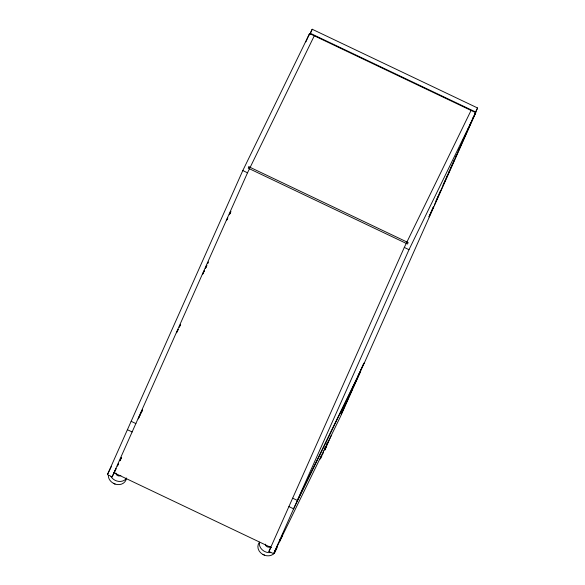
<?xml version="1.0" encoding="UTF-8"?>
<svg xmlns="http://www.w3.org/2000/svg" width="585" height="585" viewBox="0 0 585 585"><rect width="100%" height="100%" fill="white"/><g stroke="black" fill="none" stroke-linecap="round" stroke-linejoin="round"><path stroke-width="0.88" d="M230.037 213.459L230.197 213.174M114.141 472.731L112.145 476.834L107.435 474.596L242.804 170.557L309.575 33.557L475.773 112.678L364.126 363.439L297.355 500.431L292.646 498.186M112.145 476.834L247.513 172.794L314.284 35.802M305.867 41.893L309.575 33.557M115.888 468.943L114.792 471.4L116.144 468.629M309.502 34.924L312.2 29.25L477.565 107.969L434.275 205.211M309.977 34.237L312.2 29.25M360.711 371.109L340.404 416.717L273.634 553.71L268.924 551.465L404.293 247.426L471.064 110.433M273.634 553.71L409.003 249.671L475.773 112.678M331.198 435.613L324.748 450.092L326.708 446.07M341.165 413.946L342.262 411.482M342.993 409.836L345.194 404.908M345.925 403.262L348.119 398.327M348.85 396.681L350.32 393.398M351.417 390.926L352.148 389.288M352.879 387.643L353.976 385.171M355.804 381.062L356.901 378.597M357.64 376.952L359.833 372.023M360.565 370.378L363.987 363.073L355.936 381.157M428.98 216.706L431.203 211.719M431.942 210.059L433.426 206.732M436.015 200.911L438.238 195.931M438.977 194.264L440.454 190.944M443.042 185.123L445.265 180.136M446.004 178.476L447.488 175.149M448.227 173.489L449.339 170.995M450.077 169.336L452.293 164.348M453.039 162.681L454.516 159.361M455.254 157.694L456.366 155.201M458.216 151.047L459.327 148.553M460.804 145.234L461.55 143.566M462.289 141.906L463.4 139.413M465.25 135.259L466.728 131.932M467.839 129.439L468.578 127.779M469.316 126.111L470.428 123.618M472.278 119.464L473.755 116.144M474.866 113.651L477.565 107.969M352.272 389.383L341.216 413.983M353.004 387.738L355.205 382.802M429.09 216.845L433.529 206.871M230.79 211.945L230.475 212.604M226.892 219.631L227.689 217.986M229.291 214.71L230.885 211.426M226.592 220.45L227.792 217.986M229.393 214.71L230.19 213.064M202.585 274.211L204.18 270.943M205.372 268.493L206.966 265.224M207.763 263.586L208.56 261.956M202.688 274.219L204.282 270.95M205.869 267.681L206.666 266.051M176.867 331.98L178.067 329.516M179.266 327.052L180.472 324.587M107.435 474.596L111.435 466.391M176.575 332.799L178.176 329.509M179.376 327.052L180.575 324.587M138.513 418.121L140.115 414.838M140.912 413.193L142.513 409.909M138.221 418.94L140.217 414.838M141.022 413.193L142.623 409.909M117.483 465.66L118.287 464.022M119.881 460.739L121.483 457.463M117.344 466.172L118.543 463.708M119.991 460.746L121.585 457.463M268.924 551.465L270.928 547.363M360.389 371.833L293.619 508.826L288.91 506.588M310.24 33.265L475.605 111.984M242.804 170.557L247.513 172.794M404.293 247.426L409.003 249.671M131.157 421.317L135.866 423.555M127.42 429.712L132.13 431.957M113.68 472.622L271.301 547.655M263.031 554.47L264.617 555.223L262.431 554.185A9.228 7.905 24 0 1 259.089 542.77M113.453 483.268L115.04 484.022L112.846 482.976A9.228 7.905 24 0 1 108.305 475.488M270.445 546.58A3.005 2.574 24 0 1 267.235 546.814A3.005 2.574 24 0 1 265.422 544.189M276.01 549.33A9.258 7.927 24 0 1 264.603 555.26M277.414 545.461A9.258 7.927 24 0 1 274.767 550.894M270.716 552.569A9.258 7.927 24 0 1 259.455 542.149M282.453 534.142A9.258 7.927 24 0 1 279.805 539.575M280.734 539.355A9.258 7.927 24 0 1 279.835 541.205M120.868 475.371A3.005 2.574 24 0 1 117.651 475.612A3.005 2.574 24 0 1 115.845 472.98M126.426 478.12A9.258 7.927 24 0 1 115.026 484.058M126.623 478.164A9.258 7.927 24 0 1 118.762 481.404A9.258 7.927 24 0 1 110.931 476.504M327.059 443.518A9.258 7.927 24 0 1 324.456 448.249M323.468 450.984A9.258 7.927 24 0 1 320.821 456.41M328.192 441.719A9.258 7.927 24 0 1 326.386 444.629M321.787 456.212A9.258 7.927 24 0 1 319.447 459.605M248.91 166.769L248.223 168.188L407.496 244.004L408.184 242.592L248.91 166.769"/></g></svg>
